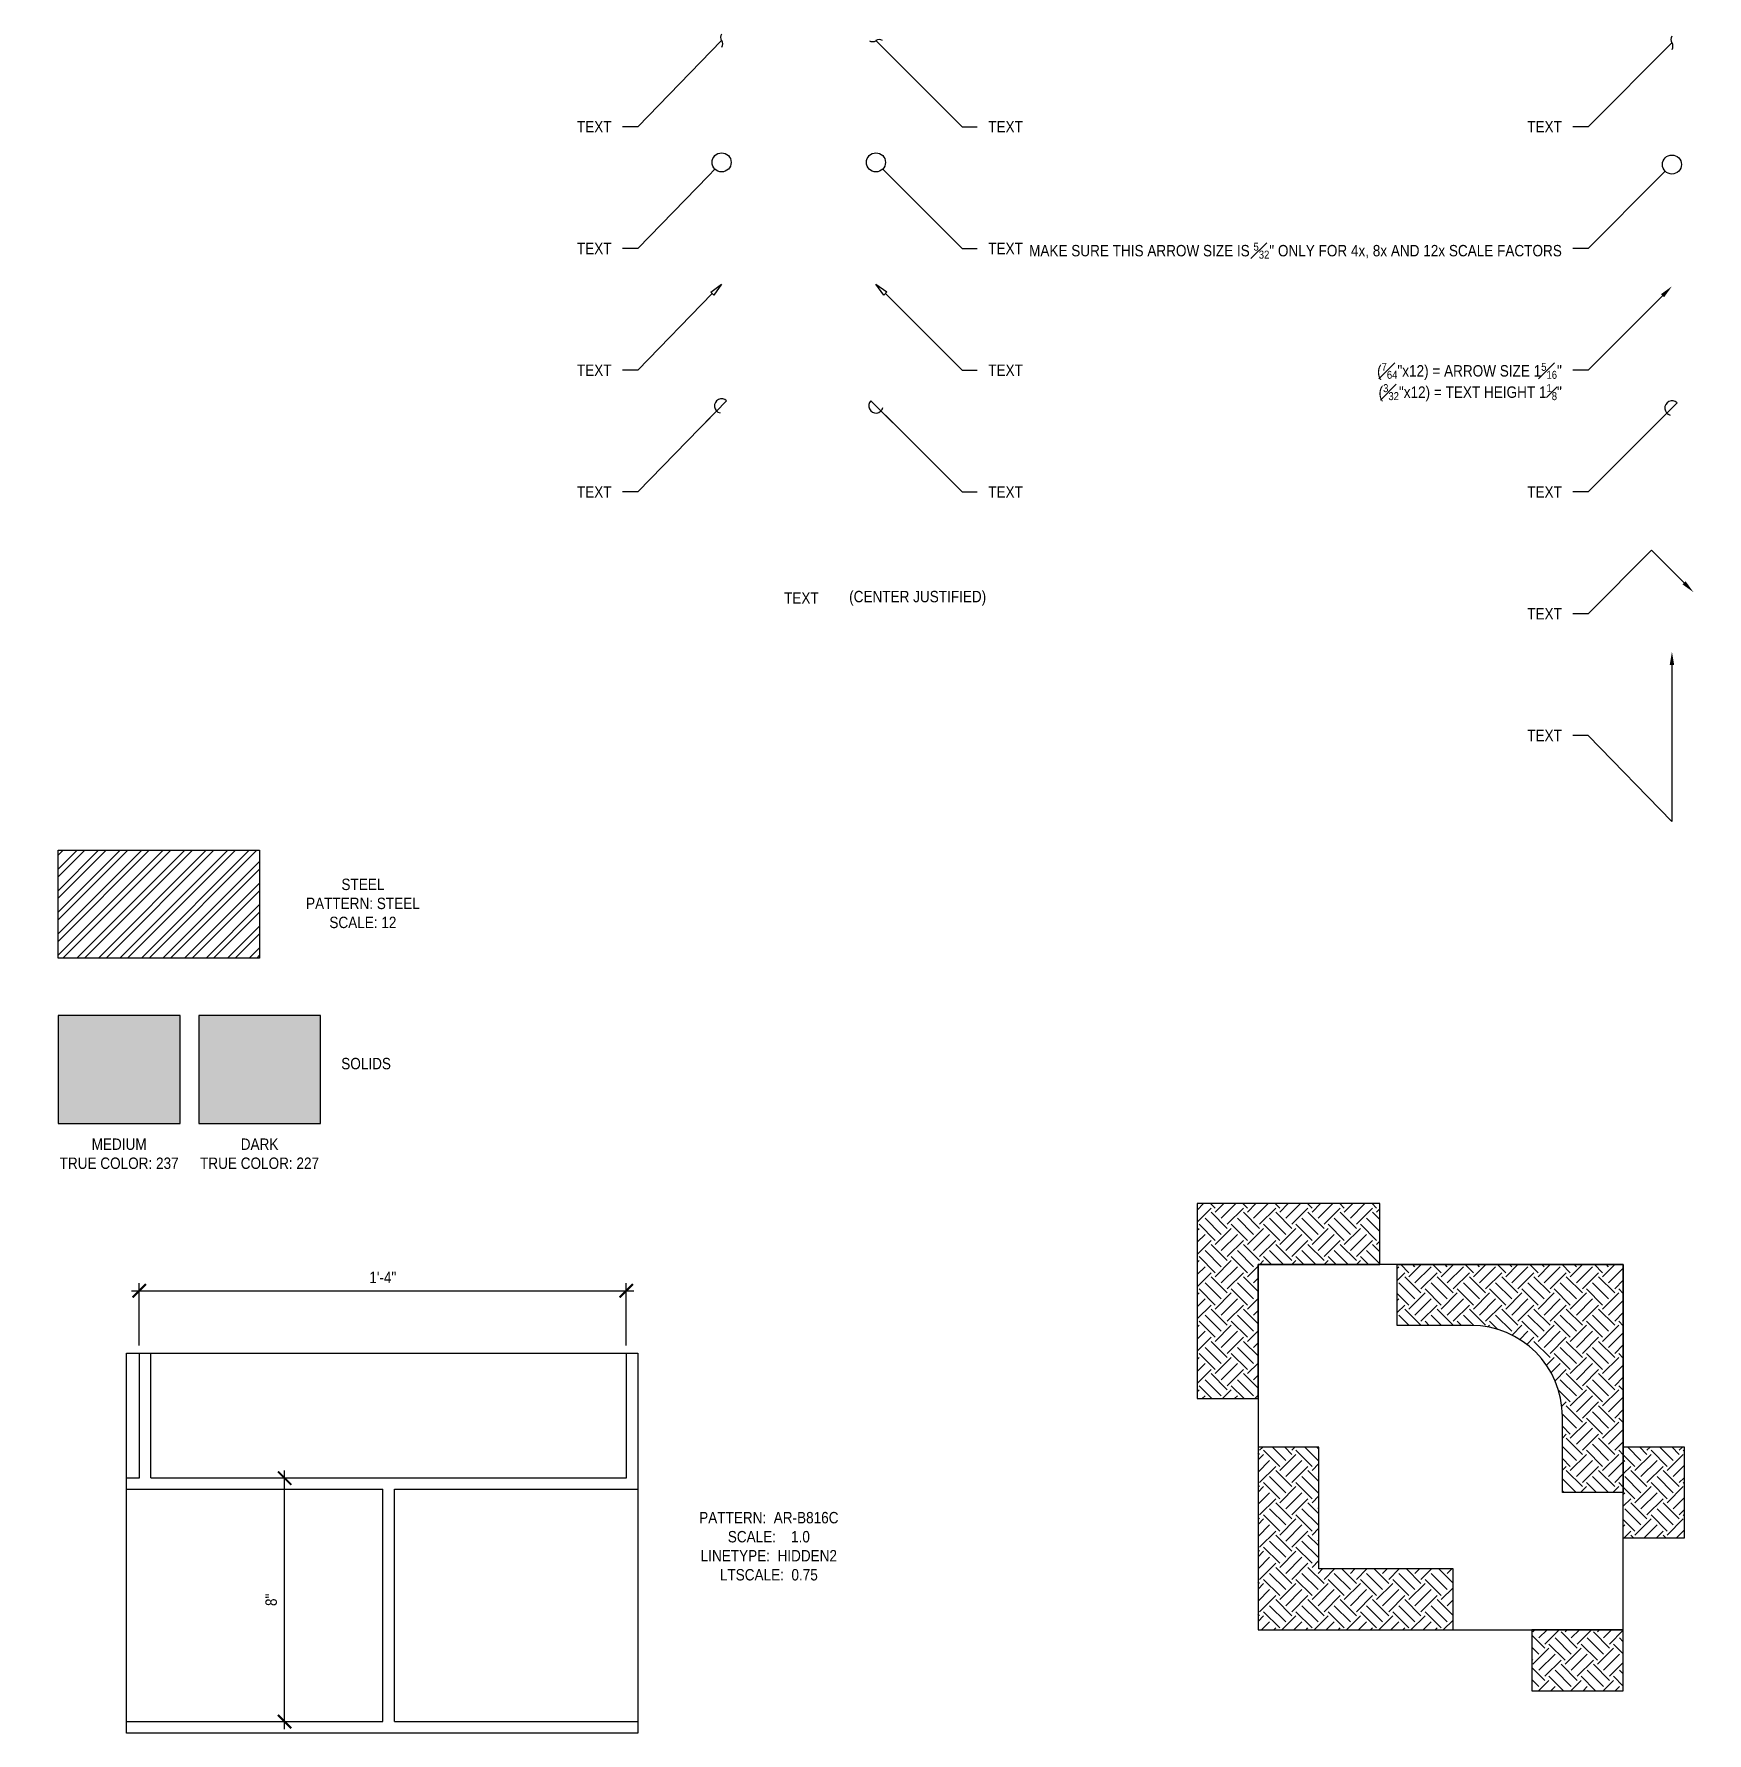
# Model space of a CAD drawing. Header units: inches. Extents: x -16404 to 14624, y -1591 to 16152.
# Drawn here: x 6891.3 to 6946.3, y -132.3 to -76.4 of the extents above; entities that cross this region are included whole.
import ezdxf
from ezdxf import colors
from ezdxf.entities.mleader import LeaderData, LeaderLine
from ezdxf.math import Vec2, Vec3

# ---------------------------------------------------------------- set-up
doc = ezdxf.new("R2010")
doc.units = ezdxf.units.IN
doc.header["$LTSCALE"] = 24
doc.header["$MEASUREMENT"] = 0
doc.linetypes.add('HIDDEN2', pattern=[0.1875, 0.125, -0.0625])
doc.layers.get('0').update_dxf_attribs({"linetype": 'CONTINUOUS'})
doc.layers.get('DefPoints').update_dxf_attribs({"color": 251, "linetype": 'CONTINUOUS'})
for name, color, linetype in [('S-ANNO-DIMS', 2, 'CONTINUOUS'), ('S-ANNO-NOTE', 4, 'CONTINUOUS'), ('S-ANNO-NOTE-EXIST', 251, 'CONTINUOUS'), ('S-FNDN-WALL', 4, 'CONTINUOUS')]:
    doc.layers.add(name, color=color, linetype=linetype)
doc.layers.add('S-ANNO-NONPLOT', color=253, linetype='CONTINUOUS', plot=False)
for name, color, linetype, true_color, transparency in [('S-HATCH-SOIL', 7, 'CONTINUOUS', 0x8f8f8f, 0.8), ('S-POCHE-227', 7, 'CONTINUOUS', 0xe3e3e3, 0.8), ('S-POCHE-237', 7, 'CONTINUOUS', 0xededed, 0.8)]:
    doc.layers.add(name, color=color, linetype=linetype, true_color=true_color, transparency=transparency)
doc.layers.add('S-HATCH1', color=1, linetype='CONTINUOUS', transparency=0.5)
doc.styles.add('Arial', font='arial.ttf', dxfattribs={"width": 0.85})
doc.dimstyles.new('DIM-4_Se', dxfattribs={"dimscale": 4, "dimtxt": 0.09375, "dimasz": 0.109375, "dimexe": 0.0625, "dimexo": 0.0625, "dimgap": 0.0625, "dimtad": 1, "dimdec": 4, "dimzin": 11, "dimdsep": 46, "dimlunit": 4, "dimtxsty": 'Arial', "dimblk": 'ARCHTICK', "dimcen": 0.125, "dimdle": 0.0625, "dimclrd": 256, "dimclre": 256, "dimclrt": 4, "dimadec": 0, "dimazin": 0, "dimtfac": 0.75, "dimtdec": 4, "dimtmove": 0, "dimatfit": 3, "dimfxl": 1, "dimfrac": 1, "dimtolj": 1, "dimtzin": 0, "dimarcsym": 0})
pattern_1 = [(45, (5649.2496, -626.7836), (7e-17, 1.06066017), [0.75, -0.75]), (45, (5649.0507, -626.5847), (7e-17, 1.06066017), [0.75, -0.75]), (45, (5648.8518, -626.3858), (7e-17, 1.06066017), [0.75, -0.75]), (135, (5648.8518, -626.25325), (-1.06066017, 2e-16), [0.75, -0.75]), (135, (5649.0507, -626.0544), (-1.06066017, 2e-16), [0.75, -0.75]), (135, (5649.2496, -625.8555), (-1.06066017, 2e-16), [0.75, -0.75])]

# ---------------------------------------------------------------- blocks, each defined once
blk = doc.blocks.new('_Integral')
at = {"color": 0, "linetype": 'ByBlock', "lineweight": -2}
for centre, start, end in [((0.44, -0.09), 102, 168), ((-0.44, 0.09), 282, 348)]:
    blk.add_arc(centre, 0.454, start, end, dxfattribs=at)
blk = doc.blocks.new('_DotBlank')
at = {"color": 0, "lineweight": -2}
blk.add_line((-0.5, 0), (-1, 0), dxfattribs=at)
blk.add_circle((0, 0), 0.5, dxfattribs=at)
blk = doc.blocks.new('_ClosedBlank')
at = {"color": 0, "linetype": 'ByBlock', "lineweight": -2}
for p, q in [((-1, 0.17), (0, 0)), ((-1, 0.17), (-1, -0.17)), ((0, 0), (-1, -0.17))]:
    blk.add_line(p, q, dxfattribs=at)
blk = doc.blocks.new('ARROW-LOOP')
at = {"color": 0}
blk.add_lwpolyline([(-1.81, 0), (0.54, 0, 1.317177), (-0.46, -0.28)], format="xyb", dxfattribs=at)
blk = doc.blocks.new('_ARCHTICK')
at = {"color": 0, "linetype": 'ByBlock', "const_width": 0.15}
blk.add_lwpolyline([(-0.5, -0.5), (0.5, 0.5)], dxfattribs=at)
blk = doc.blocks.new('*D749')
at = {"layer": 'DefPoints', "color": 0, "transparency": 16777216}
for p in [(6910.784, -117.728), (6894.784, -119.777), (6910.784, -119.777)]:
    blk.add_point(p, dxfattribs=at)
at = {"layer": 'S-ANNO-DIMS', "lineweight": -2, "transparency": 16777216}
for p, q in [((6894.534, -117.728), (6911.034, -117.728)), ((6894.784, -119.527), (6894.784, -117.478)), ((6910.784, -119.527), (6910.784, -117.478))]:
    blk.add_line(p, q, dxfattribs=at)
at = {"layer": 'S-ANNO-DIMS', "lineweight": -2, "transparency": 16777216, "xscale": 0.4375, "yscale": 0.4375, "zscale": 0.4375, "rotation": 180}
blk.add_blockref('_ARCHTICK', (6894.784, -117.728), dxfattribs=at)
at = {"layer": 'S-ANNO-DIMS', "lineweight": -2, "transparency": 16777216, "xscale": 0.4375, "yscale": 0.4375, "zscale": 0.4375}
blk.add_blockref('_ARCHTICK', (6910.784, -117.728), dxfattribs=at)
at = {"layer": 'S-ANNO-DIMS', "color": 4, "transparency": 16777216, "insert": (6902.784, -117.289), "char_height": 0.375, "attachment_point": 5, "style": 'Arial'}
blk.add_mtext('\\A1;1\'-4"', dxfattribs=at)
blk = doc.blocks.new('*D750')
at = {"layer": 'DefPoints', "color": 0, "transparency": 16777216}
for p in [(6899.56, -123.882), (6899.56, -123.882), (6899.56, -131.882)]:
    blk.add_point(p, dxfattribs=at)
at = {"layer": 'S-ANNO-DIMS', "lineweight": -2, "transparency": 16777216}
blk.add_line((6899.56, -132.132), (6899.56, -123.632), dxfattribs=at)
at = {"layer": 'S-ANNO-DIMS', "lineweight": -2, "transparency": 16777216, "xscale": 0.4375, "yscale": 0.4375, "zscale": 0.4375}
for p, rotation in [((6899.56, -123.882), 90), ((6899.56, -131.882), 270)]:
    blk.add_blockref('_ARCHTICK', p, dxfattribs=dict(at, rotation=rotation))
at = {"layer": 'S-ANNO-DIMS', "color": 4, "transparency": 16777216, "insert": (6899.119, -127.882), "char_height": 0.375, "attachment_point": 5, "rotation": 90, "style": 'Arial'}
blk.add_mtext('\\A1;8"', dxfattribs=at)

msp = doc.modelspace()

# ---------------------------------------------------------------- hatches: boundary and pattern name
at = {"layer": 'S-HATCH-SOIL'}
h = msp.add_hatch(dxfattribs=at)
h.set_pattern_fill('EARTH', color=256, scale=3, angle=45, style=0)
h.set_pattern_definition(pattern_1)
h.paths.add_polyline_path([(6931.53831, -116.86634), (6935.53831, -116.86634), (6935.53831, -114.86634), (6929.53831, -114.86634), (6929.53831, -121.27145), (6931.53831, -121.27145)])
h = msp.add_hatch(dxfattribs=at)
h.set_pattern_fill('EARTH', color=256, scale=3, angle=45, style=0)
h.set_pattern_definition(pattern_1)
edge = h.paths.add_edge_path()
edge.add_line((6943.53831, -124.35478), (6941.53831, -124.35478))
edge.add_line((6941.53831, -124.35478), (6941.53831, -121.86634))
edge.add_arc((6938.53831, -121.86634), 3, 0, 90)
edge.add_line((6938.53831, -118.86634), (6936.11057, -118.86634))
edge.add_line((6936.11057, -118.86634), (6936.11057, -116.86634))
edge.add_line((6936.11057, -116.86634), (6943.53831, -116.86634))
edge.add_line((6943.53831, -116.86634), (6943.53831, -124.35478))
h = msp.add_hatch(dxfattribs=at)
h.set_pattern_fill('EARTH', color=256, scale=3, angle=45, style=0)
h.set_pattern_definition(pattern_1)
h.paths.add_polyline_path([(6933.53831, -126.86634), (6933.53831, -122.86634), (6931.53831, -122.86634), (6931.53831, -128.86634), (6937.94342, -128.86634), (6937.94342, -126.86634)])
h = msp.add_hatch(dxfattribs=at)
h.set_pattern_fill('EARTH', color=256, scale=3, angle=45, style=0)
h.set_pattern_definition(pattern_1)
h.paths.add_polyline_path([(6943.53831, -122.85478), (6945.53831, -122.85478), (6945.53831, -125.85478), (6943.53831, -125.85478)])
h = msp.add_hatch(dxfattribs=at)
h.set_pattern_fill('EARTH', color=256, scale=3, angle=45, style=0)
h.set_pattern_definition([(45, (5652.26114, -626.7836), (7e-17, 1.06066017), [0.75, -0.75]), (45, (5652.0623, -626.5847), (7e-17, 1.06066017), [0.75, -0.75]), (45, (5651.8634, -626.3858), (7e-17, 1.06066017), [0.75, -0.75]), (135, (5651.8634, -626.25325), (-1.06066017, 2e-16), [0.75, -0.75]), (135, (5652.0623, -626.0544), (-1.06066017, 2e-16), [0.75, -0.75]), (135, (5652.26114, -625.8555), (-1.06066017, 2e-16), [0.75, -0.75])])
h.paths.add_polyline_path([(6940.53831, -128.86634), (6940.53831, -130.86634), (6943.53831, -130.86634), (6943.53831, -128.86634)])
at = {"layer": 'S-HATCH1'}
h = msp.add_hatch(dxfattribs=at)
h.set_pattern_fill('STEEL', color=256, scale=4, style=0)
h.set_pattern_definition([(45, (5701.9576, -619.714), (-0.3535534, 0.3535534), []), (45, (5701.9576, -619.464), (-0.3535534, 0.3535534), [])])
h.paths.add_polyline_path([(6892.12331, -103.25804), (6898.73628, -103.25804), (6898.73628, -106.80192), (6892.12331, -106.80192)])
at = {"layer": 'S-HATCH1', "linetype": 'HIDDEN2', "ltscale": 0.75}
h = msp.add_hatch(dxfattribs=at)
h.set_pattern_fill('AR-B816C', color=256, style=0)
h.set_pattern_definition([(0, (6911.159, -132.257), (8, 8), [15.625, -0.375]), (0, (6903.159, -131.882), (8, 8), [15.625, -0.375]), (90, (6911.159, -132.257), (-8, 8), [-8.375, 7.625]), (90, (6910.784, -132.257), (-8, 8), [-8.375, 7.625])])
h.paths.add_polyline_path([(6894.36352, -119.77686), (6911.15887, -119.77686), (6911.15887, -132.25676), (6894.36352, -132.25676)])
at = {"layer": 'S-POCHE-227'}
h = msp.add_hatch(color=256, dxfattribs=at)
h.dxf.hatch_style = 1
h.paths.add_polyline_path([(6896.73628, -112.22825), (6900.73628, -112.22825), (6900.73628, -108.68437), (6896.73628, -108.68437)])
at = {"layer": 'S-POCHE-237'}
h = msp.add_hatch(color=256, dxfattribs=at)
h.dxf.hatch_style = 1
h.paths.add_polyline_path([(6892.12331, -108.68437), (6892.12331, -112.22825), (6896.12331, -112.22825), (6896.12331, -108.68437)])

# ---------------------------------------------------------------- linework, layer by layer
at = {"layer": 'S-ANNO-NONPLOT', "linetype": 'ByBlock'}
for p, q in [((6936.11057, -116.86634), (6943.53831, -116.86634)), ((6943.53831, -116.86634), (6943.53831, -124.35478))]:
    msp.add_line(p, q, dxfattribs=at)
for points in [[(6892.12331, -103.25804), (6898.73628, -103.25804), (6898.73628, -106.80192), (6892.12331, -106.80192)], [(6892.12331, -108.68437), (6892.12331, -112.22825), (6896.12331, -112.22825), (6896.12331, -108.68437), (6892.12331, -108.68437)], [(6896.73628, -112.22825), (6900.73628, -112.22825), (6900.73628, -108.68437), (6896.73628, -108.68437), (6896.73628, -112.22825)], [(6894.36352, -119.77686), (6911.15887, -119.77686), (6911.15887, -132.25676), (6894.36352, -132.25676)], [(6943.53831, -122.85478), (6945.53831, -122.85478), (6945.53831, -125.85478), (6943.53831, -125.85478)], [(6940.53831, -128.86634), (6940.53831, -130.86634), (6943.53831, -130.86634), (6943.53831, -128.86634)]]:
    msp.add_lwpolyline(points, close=True, dxfattribs=at)
for points in [[(6931.53831, -116.86634), (6935.53831, -116.86634), (6935.53831, -114.86634), (6929.53831, -114.86634), (6929.53831, -121.27145), (6931.53831, -121.27145), (6931.53831, -116.86634)], [(6933.53831, -126.86634), (6933.53831, -122.86634), (6931.53831, -122.86634), (6931.53831, -128.86634), (6937.94342, -128.86634), (6937.94342, -126.86634), (6933.53831, -126.86634)]]:
    msp.add_lwpolyline(points, dxfattribs=at)
msp.add_lwpolyline([(6943.53831, -124.35478), (6941.53831, -124.35478), (6941.53831, -121.86634, 0.41421356), (6938.53831, -118.86634), (6936.11057, -118.86634), (6936.11057, -116.86634), (6943.53831, -116.86634), (6943.53831, -124.35478)], format="xyb", dxfattribs=at)
at = {"layer": 'S-FNDN-WALL', "linetype": 'Continuous'}
msp.add_lwpolyline([(6931.53831, -116.86634), (6931.53831, -128.86634), (6943.53831, -128.86634), (6943.53831, -116.86634)], close=True, dxfattribs=at)

# ---------------------------------------------------------------- texts
at = {"layer": 'S-ANNO-NOTE', "color": 191, "insert": (6918.10594, -94.97918), "char_height": 0.375, "width": 5.2403819, "attachment_point": 4, "style": 'Arial'}
msp.add_mtext('(CENTER JUSTIFIED)', dxfattribs=at)
at = {"layer": 'S-ANNO-NOTE', "char_height": 0.375, "width": 9.8075582, "attachment_point": 5, "style": 'Arial'}
for s, insert in [('STEEL\\PPATTERN:^ISTEEL \\PSCALE:^I12', (6902.131, -105.00412)), ('SOLIDS', (6902.23628, -110.26734)), ('MEDIUM \\PTRUE COLOR: 237', (6894.12331, -113.22825)), ('DARK\\PTRUE COLOR: 227', (6898.73628, -113.22825)), ('PATTERN:  AR-B816C\\PSCALE:    1.0\\PLINETYPE:  HIDDEN2\\PLTSCALE:  0.75', (6915.46733, -126.12222))]:
    msp.add_mtext(s, dxfattribs=dict(at, insert=insert))
at = {"layer": 'S-ANNO-NOTE-EXIST', "insert": (6916.5367, -94.97024), "char_height": 0.375, "width": 2.9724288, "attachment_point": 5, "style": 'Arial'}
msp.add_mtext('TEXT', dxfattribs=at)

# ---------------------------------------------------------------- dimensions: what is measured, and where the dimension line sits
at = {"layer": 'S-ANNO-DIMS'}
for base, p1, p2, angle, picture, middle in [((6910.78387, -117.72754), (6894.78387, -119.77686), (6910.78387, -119.77686), 180, '*D749', (6902.78387, -117.28927)), ((6899.56024, -123.88176), (6899.56024, -131.88176), (6899.56024, -123.88176), 270, '*D750', (6899.11877, -127.88176))]:
    dim = msp.add_linear_dim(base=base, p1=p1, p2=p2, angle=angle, dimstyle='DIM-4_Se', dxfattribs=at)
    dim.commit()
    dim.dimension.update_dxf_attribs({"geometry": picture, "text_midpoint": middle})

# ---------------------------------------------------------------- leaders
at = {"layer": 'S-ANNO-NOTE'}
ml = msp.add_multileader_mtext('Standard', dxfattribs=at)
ml.set_content('TEXT', color=4, style='Arial')
ml.set_leader_properties(color=2)
ml.set_arrow_properties(name='INTEGRAL')
ml.build(insert=Vec2(0, 0))
ml.multileader.update_dxf_attribs({"dogleg_length": 0.36, "arrow_head_size": 0.4375, "scale": 4})
ctx = ml.context
ctx.base_point, ctx.scale, ctx.char_height, ctx.arrow_head_size, ctx.landing_gap_size, ctx.plane_origin = Vec3(6940.04035, -79.48713), 4, 0.375, 0.4375, 0.36, Vec3(6987.39005, 218.84769)
ctx.text_align_type = 2
notes = []
notes.append((ctx, [(0, (1, 1, 0), (6942.37902, -79.48713), (-1, 0), 0.5, [(0, [(6945.1361, -76.73005)], 0, [])])]))
ctx.mtext.insert, ctx.mtext.width, ctx.mtext.alignment, ctx.mtext.flow_direction = Vec3(6941.51902, -79.29963), 8, 3, 5
ml = msp.add_multileader_mtext('Standard', dxfattribs=at)
ml.set_content('\\A1;{\\C4;MAKE SURE THIS ARROW SIZE IS \\H0.7x;\\S5#32;\\H1.4286x;" ONLY FOR 4x, 8x AND 12x SCALE FACTORS}', color=4, style='Arial')
ml.set_leader_properties(color=2)
ml.set_arrow_properties(name='DOTBLANK')
ml.build(insert=Vec2(0, 0))
ml.multileader.update_dxf_attribs({"dogleg_length": 0.36, "arrow_head_size": 0.625, "scale": 4})
ctx = ml.context
ctx.base_point, ctx.scale, ctx.char_height, ctx.arrow_head_size, ctx.landing_gap_size, ctx.plane_origin = Vec3(6933.25595, -83.48713), 4, 0.375, 0.625, 0.36, Vec3(6987.39005, 214.84769)
ctx.text_align_type = 2
notes.append((ctx, [(0, (1, 1, 0), (6942.37902, -83.48713), (-1, 0), 0.5, [(0, [(6945.1361, -80.73005)], 0, [])])]))
ctx.mtext.insert, ctx.mtext.width, ctx.mtext.defined_height, ctx.mtext.alignment, ctx.mtext.flow_direction = Vec3(6941.51902, -83.29644), 8, 1.25809, 3, 5
ml = msp.add_multileader_mtext('Standard', dxfattribs=at)
ml.set_content('\\A1;{\\C4;(\\H0.7x;\\S7#64;\\H1.4286x;"x12) = ARROW SIZE 1\\H0.7x;\\S5#16;\\H1.4286x;"\\P(\\H0.7x;\\S3#32;\\H1.4286x;"x12) = TEXT HEIGHT 1\\H0.7x;\\S1#8;\\H1.4286x;"}', color=4, style='Arial')
ml.set_leader_properties(color=2)
ml.build(insert=Vec2(0, 0))
ml.multileader.update_dxf_attribs({"dogleg_length": 0.36, "arrow_head_size": 0.4375, "scale": 4})
ctx = ml.context
ctx.base_point, ctx.scale, ctx.char_height, ctx.arrow_head_size, ctx.landing_gap_size, ctx.plane_origin = Vec3(6935.06138, -87.48713), 4, 0.375, 0.4375, 0.36, Vec3(6987.39005, 210.84769)
ctx.text_align_type = 2
notes.append((ctx, [(0, (1, 1, 0), (6942.37902, -87.48713), (-1, 0), 0.5, [(0, [(6945.1361, -84.73005)], 0, [])])]))
ctx.mtext.insert, ctx.mtext.width, ctx.mtext.alignment, ctx.mtext.flow_direction = Vec3(6941.51902, -87.24451), 8, 3, 5
ml = msp.add_multileader_mtext('Standard', dxfattribs=at)
ml.set_content('TEXT', color=4, style='Arial')
ml.set_leader_properties(color=2)
ml.set_arrow_properties(name='ARROW-LOOP')
ml.build(insert=Vec2(0, 0))
ml.multileader.update_dxf_attribs({"dogleg_length": 0.36, "arrow_head_size": 0.4375, "scale": 4})
ctx = ml.context
ctx.base_point, ctx.scale, ctx.char_height, ctx.arrow_head_size, ctx.landing_gap_size, ctx.plane_origin = Vec3(6940.04035, -91.48713), 4, 0.375, 0.4375, 0.36, Vec3(6987.39005, 206.84769)
ctx.text_align_type = 2
notes.append((ctx, [(0, (1, 1, 0), (6942.37902, -91.48713), (-1, 0), 0.5, [(0, [(6945.1361, -88.73005)], 0, [])])]))
ctx.mtext.insert, ctx.mtext.width, ctx.mtext.alignment, ctx.mtext.flow_direction = Vec3(6941.51902, -91.29963), 8, 3, 5
ml = msp.add_multileader_mtext('Standard', dxfattribs=at)
ml.set_content('TEXT', color=4, style='Arial')
ml.set_leader_properties(color=2)
ml.build(insert=Vec2(0, 0))
ml.multileader.update_dxf_attribs({"dogleg_length": 21.88349, "arrow_head_size": 0.4375, "scale": 4})
ctx = ml.context
ctx.base_point, ctx.scale, ctx.char_height, ctx.arrow_head_size, ctx.landing_gap_size, ctx.plane_origin = Vec3(6940.04035, -95.48713), 4, 0.375, 0.4375, 0.36, Vec3(6998.19867, 344.57392)
ctx.text_align_type = 2
notes.append((ctx, [(0, (1, 1, 0), (6942.37902, -95.48713), (-1, 0), 0.5, [(0, [(6945.8432, -94.78003), (6944.46466, -93.40149)], 0, [])])]))
ctx.mtext.insert, ctx.mtext.width, ctx.mtext.alignment, ctx.mtext.flow_direction = Vec3(6941.51902, -95.29963), 8, 3, 5
ml = msp.add_multileader_mtext('Standard', dxfattribs=at)
ml.set_content('TEXT', color=4, style='Arial')
ml.set_leader_properties(color=2)
ml.build(insert=Vec2(0, 0))
ml.multileader.update_dxf_attribs({"dogleg_length": 0.36, "arrow_head_size": 0.4375, "scale": 4})
ctx = ml.context
ctx.base_point, ctx.scale, ctx.char_height, ctx.arrow_head_size, ctx.landing_gap_size, ctx.plane_origin = Vec3(6940.04035, -99.48713), 4, 0.375, 0.4375, 0.36, Vec3(6987.39005, 198.84769)
ctx.text_align_type = 2
notes.append((ctx, [(0, (1, 1, 0), (6942.37902, -99.48713), (-1, 0), 0.5, [(1, [(6945.1361, -96.73005), (6945.1361, -102.31556)], 0, [])])]))
ctx.mtext.insert, ctx.mtext.width, ctx.mtext.alignment, ctx.mtext.flow_direction = Vec3(6941.51902, -99.29963), 8, 3, 5
at = {"layer": 'S-ANNO-NOTE-EXIST'}
ml = msp.add_multileader_mtext('Standard', dxfattribs=at)
ml.set_content('{\\C256;TEXT}', color=4, style='Arial')
ml.set_leader_properties(color=256)
ml.set_arrow_properties(name='INTEGRAL')
ml.build(insert=Vec2(0, 0))
ml.multileader.update_dxf_attribs({"dogleg_length": 0.36, "arrow_head_size": 0.4375, "scale": 4})
ctx = ml.context
ctx.base_point, ctx.scale, ctx.char_height, ctx.arrow_head_size, ctx.landing_gap_size, ctx.plane_origin = Vec3(6908.82025, -79.48713), 4, 0.375, 0.4375, 0.36, Vec3(6954.79436, 218.84769)
ctx.text_align_type = 2
notes.append((ctx, [(0, (1, 1, 0), (6911.15892, -79.48713), (-1, 0), 0.5, [(0, [(6913.916, -76.65871)], 0, [])])]))
ctx.mtext.insert, ctx.mtext.width, ctx.mtext.alignment, ctx.mtext.flow_direction = Vec3(6910.29892, -79.29963), 8, 3, 5
ml = msp.add_multileader_mtext('Standard', dxfattribs=at)
ml.set_content('{\\C256;TEXT}', color=4, style='Arial')
ml.set_leader_properties(color=256)
ml.set_arrow_properties(name='INTEGRAL')
ml.build(insert=Vec2(0, 0))
ml.multileader.update_dxf_attribs({"dogleg_length": 0.36, "arrow_head_size": 0.4375, "scale": 4})
ctx = ml.context
ctx.base_point, ctx.scale, ctx.char_height, ctx.arrow_head_size, ctx.landing_gap_size, ctx.plane_origin = Vec3(6922.31429, -79.48713), 4, 0.375, 0.4375, 0.36, Vec3(6876.73191, 218.84769)
notes.append((ctx, [(0, (1, 1, 0), (6921.81429, -79.48713), (1, 0), 0.5, [(0, [(6918.98586, -76.65871)], 0, [])])]))
ctx.mtext.insert, ctx.mtext.width, ctx.mtext.flow_direction = Vec3(6922.67429, -79.29963), 8, 5
ml = msp.add_multileader_mtext('Standard', dxfattribs=at)
ml.set_content('{\\C256;TEXT}', color=4, style='Arial')
ml.set_leader_properties(color=256)
ml.set_arrow_properties(name='DOTBLANK')
ml.build(insert=Vec2(0, 0))
ml.multileader.update_dxf_attribs({"dogleg_length": 0.36, "arrow_head_size": 0.625, "scale": 4})
ctx = ml.context
ctx.base_point, ctx.scale, ctx.char_height, ctx.arrow_head_size, ctx.landing_gap_size, ctx.plane_origin = Vec3(6908.82025, -83.48713), 4, 0.375, 0.625, 0.36, Vec3(6954.79436, 214.84769)
ctx.text_align_type = 2
notes.append((ctx, [(0, (1, 1, 0), (6911.15892, -83.48713), (-1, 0), 0.5, [(0, [(6913.916, -80.65871)], 0, [])])]))
ctx.mtext.insert, ctx.mtext.width, ctx.mtext.alignment, ctx.mtext.flow_direction = Vec3(6910.29892, -83.29963), 8, 3, 5
ml = msp.add_multileader_mtext('Standard', dxfattribs=at)
ml.set_content('{\\C256;TEXT}', color=4, style='Arial')
ml.set_leader_properties(color=256)
ml.set_arrow_properties(name='DOTBLANK')
ml.build(insert=Vec2(0, 0))
ml.multileader.update_dxf_attribs({"dogleg_length": 0.36, "arrow_head_size": 0.625, "scale": 4})
ctx = ml.context
ctx.base_point, ctx.scale, ctx.char_height, ctx.arrow_head_size, ctx.landing_gap_size, ctx.plane_origin = Vec3(6922.31429, -83.48713), 4, 0.375, 0.625, 0.36, Vec3(6876.73191, 214.84769)
notes.append((ctx, [(0, (1, 1, 0), (6921.81429, -83.48713), (1, 0), 0.5, [(0, [(6918.98586, -80.65871)], 0, [])])]))
ctx.mtext.insert, ctx.mtext.width, ctx.mtext.flow_direction = Vec3(6922.67429, -83.29963), 8, 5
ml = msp.add_multileader_mtext('Standard', dxfattribs=at)
ml.set_content('{\\C256;TEXT}', color=4, style='Arial')
ml.set_leader_properties(color=256)
ml.set_arrow_properties(name='CLOSEDBLANK')
ml.build(insert=Vec2(0, 0))
ml.multileader.update_dxf_attribs({"dogleg_length": 0.36, "arrow_head_size": 0.4375, "scale": 4})
ctx = ml.context
ctx.base_point, ctx.scale, ctx.char_height, ctx.arrow_head_size, ctx.landing_gap_size, ctx.plane_origin = Vec3(6908.82025, -87.48713), 4, 0.375, 0.4375, 0.36, Vec3(6954.79436, 210.84769)
ctx.text_align_type = 2
notes.append((ctx, [(0, (1, 1, 0), (6911.15892, -87.48713), (-1, 0), 0.5, [(0, [(6913.916, -84.65871)], 0, [])])]))
ctx.mtext.insert, ctx.mtext.width, ctx.mtext.alignment, ctx.mtext.flow_direction = Vec3(6910.29892, -87.29963), 8, 3, 5
ml = msp.add_multileader_mtext('Standard', dxfattribs=at)
ml.set_content('{\\C256;TEXT}', color=4, style='Arial')
ml.set_leader_properties(color=256)
ml.set_arrow_properties(name='CLOSEDBLANK')
ml.build(insert=Vec2(0, 0))
ml.multileader.update_dxf_attribs({"dogleg_length": 0.36, "arrow_head_size": 0.4375, "scale": 4})
ctx = ml.context
ctx.base_point, ctx.scale, ctx.char_height, ctx.arrow_head_size, ctx.landing_gap_size, ctx.plane_origin = Vec3(6922.31429, -87.48713), 4, 0.375, 0.4375, 0.36, Vec3(6876.73191, 210.84769)
notes.append((ctx, [(0, (1, 1, 0), (6921.81429, -87.48713), (1, 0), 0.5, [(0, [(6918.98586, -84.65871)], 0, [])])]))
ctx.mtext.insert, ctx.mtext.width, ctx.mtext.flow_direction = Vec3(6922.67429, -87.29963), 8, 5
ml = msp.add_multileader_mtext('Standard', dxfattribs=at)
ml.set_content('{\\C256;TEXT}', color=4, style='Arial')
ml.set_leader_properties(color=256)
ml.set_arrow_properties(name='ARROW-LOOP')
ml.build(insert=Vec2(0, 0))
ml.multileader.update_dxf_attribs({"dogleg_length": 0.36, "arrow_head_size": 0.4375, "scale": 4})
ctx = ml.context
ctx.base_point, ctx.scale, ctx.char_height, ctx.arrow_head_size, ctx.landing_gap_size, ctx.plane_origin = Vec3(6908.82025, -91.48713), 4, 0.375, 0.4375, 0.36, Vec3(6954.79436, 206.84769)
ctx.text_align_type = 2
notes.append((ctx, [(0, (1, 1, 0), (6911.15892, -91.48713), (-1, 0), 0.5, [(0, [(6913.916, -88.65871)], 0, [])])]))
ctx.mtext.insert, ctx.mtext.width, ctx.mtext.alignment, ctx.mtext.flow_direction = Vec3(6910.29892, -91.29963), 8, 3, 5
ml = msp.add_multileader_mtext('Standard', dxfattribs=at)
ml.set_content('{\\C256;TEXT}', color=4, style='Arial')
ml.set_leader_properties(color=256)
ml.set_arrow_properties(name='ARROW-LOOP')
ml.build(insert=Vec2(0, 0))
ml.multileader.update_dxf_attribs({"dogleg_length": 0.36, "arrow_head_size": 0.4375, "scale": 4})
ctx = ml.context
ctx.base_point, ctx.scale, ctx.char_height, ctx.arrow_head_size, ctx.landing_gap_size, ctx.plane_origin = Vec3(6922.31429, -91.48713), 4, 0.375, 0.4375, 0.36, Vec3(6876.73191, 206.84769)
notes.append((ctx, [(0, (1, 1, 0), (6921.81429, -91.48713), (1, 0), 0.5, [(0, [(6918.98586, -88.65871)], 0, [])])]))
ctx.mtext.insert, ctx.mtext.width, ctx.mtext.flow_direction = Vec3(6922.67429, -91.29963), 8, 5
for ctx, leaders in notes:
    for number, flags, end, landing, length, lines in leaders:
        leader = LeaderData()
        leader.index, (leader.has_last_leader_line, leader.has_dogleg_vector, leader.attachment_direction) = number, flags
        leader.last_leader_point, leader.dogleg_vector, leader.dogleg_length = Vec3(end), Vec3(landing), length
        for number, points, colour, breaks in lines:
            line = LeaderLine()
            line.index, line.vertices, line.color, line.breaks = number, Vec3.list(points), colors.encode_raw_color(colour), breaks
            leader.lines.append(line)
        ctx.leaders.append(leader)

doc.saveas('drawing.dxf')
